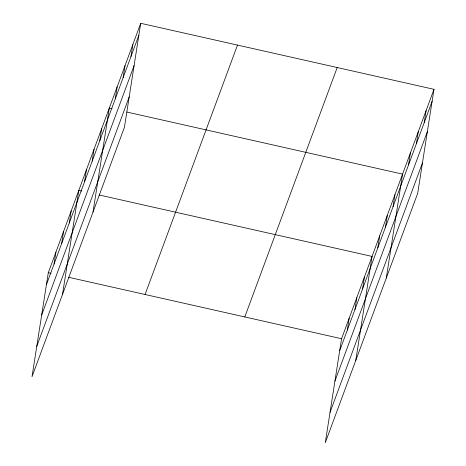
<?xml version="1.0" encoding="UTF-8"?>
<svg xmlns="http://www.w3.org/2000/svg" width="466" height="466" viewBox="0 0 466 466"><rect width="100%" height="100%" fill="white"/><g stroke="black" fill="none" stroke-linecap="round" stroke-linejoin="round"><path stroke-width="0.7" d="M140.715 23.3L48.295 272.709L32.014 376.679L124.434 127.27L140.715 23.3L433.986 89.321L417.705 193.291L325.285 442.7L341.566 338.73L433.986 89.321M54.044 264.1L55.92 252.129M61.669 243.526L63.545 231.555M69.294 222.946L71.17 210.982M62.514 294.372L78.795 190.402L81.602 191.037M84.544 181.792L86.42 169.828M92.169 161.219L94.045 149.254M99.794 140.645L101.67 128.674M93.014 212.065L109.294 108.1L112.096 108.729M115.277 98.868L117.147 86.897M123.129 77.665L125.005 65.7M130.987 56.468L132.862 44.497M347.316 330.12L349.191 318.156M354.941 309.546L356.816 297.582M362.565 288.972L364.441 277.002M355.779 360.393L372.066 256.428L99.13 194.98M377.815 247.819L379.685 235.848M385.44 227.245L387.31 215.275M393.065 206.665L394.935 194.701M386.279 278.091L402.56 174.121L126.828 112.044M408.542 164.888L410.418 152.924M416.4 143.691L418.276 131.721M424.252 122.488L426.128 110.524M46.419 284.674L138.845 35.27M41.666 315.033L134.086 65.63M36.767 346.314L129.193 96.911M145.077 294.495L237.497 45.086M244.784 316.944L337.203 67.535M339.691 350.7L432.11 101.291M334.938 381.06L427.357 131.651M330.039 412.34L422.458 162.931M48.295 272.709L51.103 273.338M68.636 277.287L341.566 338.73"/></g></svg>
